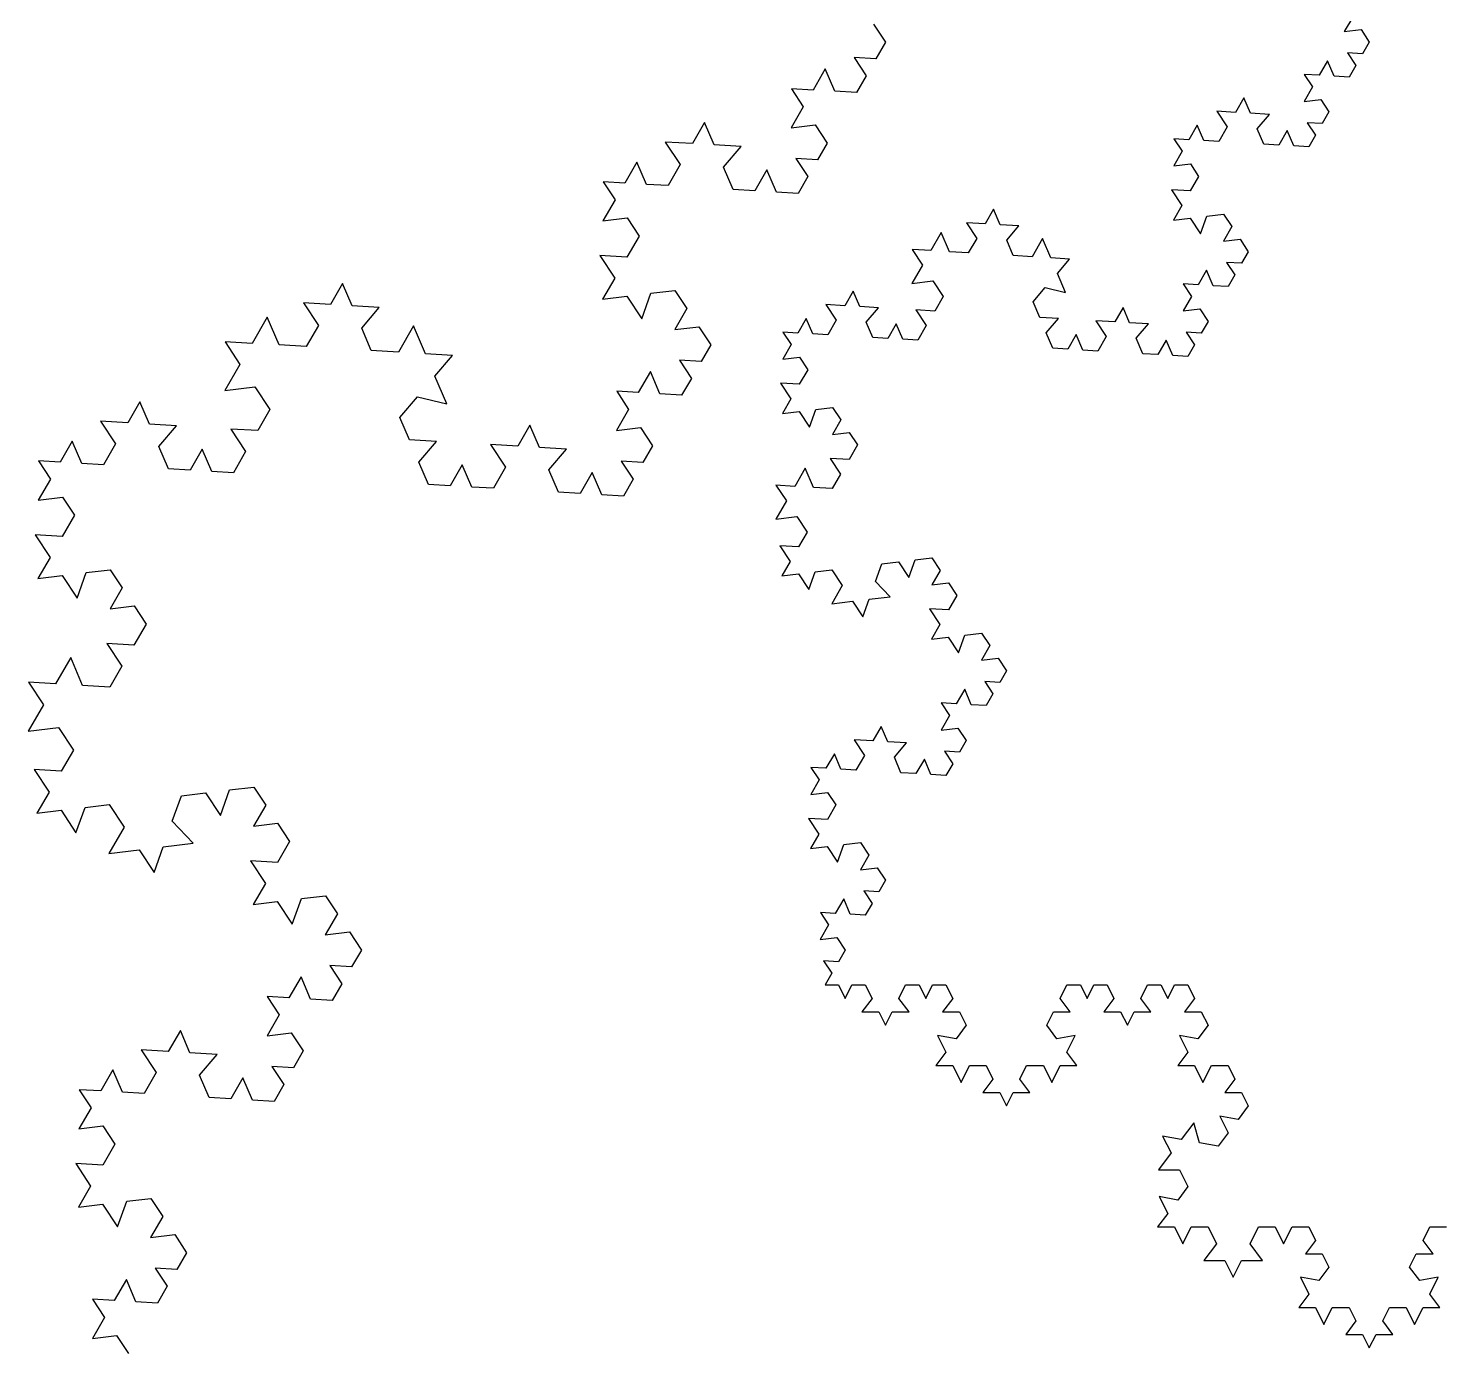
# Model space of a CAD drawing. Header units: inches. Extents: x 15 to 91, y 8 to 301.
# Drawn here: x 45.317 to 49.213, y 245.199 to 248.843 of the extents above; entities that cross this region are included whole.
import ezdxf

# ---------------------------------------------------------------- set-up
doc = ezdxf.new("R2010")
doc.units = ezdxf.units.IN
doc.header["$MEASUREMENT"] = 0
doc.layers.add('2 - Engrave - Shallow (VECTOR)', color=1, linetype='Continuous', true_color=0xff0000)

msp = doc.modelspace()

# ---------------------------------------------------------------- linework, layer by layer
at = {"layer": '2 - Engrave - Shallow (VECTOR)'}
for p, q in [((47.6469, 248.8548), (47.6798, 248.8049)), ((48.9675, 248.874), (48.9444, 248.8339)), ((47.6798, 248.8049), (47.6531, 248.7585)), ((48.9444, 248.8339), (48.9904, 248.8394)), ((48.9904, 248.8394), (49.0132, 248.8049)), ((49.0132, 248.8049), (48.9947, 248.7728)), ((48.9947, 248.7728), (48.9533, 248.7753)), ((48.9533, 248.7753), (48.9761, 248.7407)), ((47.5136, 248.7309), (47.4802, 248.673)), ((47.5399, 248.6695), (47.5136, 248.7309)), ((47.6531, 248.7585), (47.5934, 248.7621)), ((47.5934, 248.7621), (47.6263, 248.7122)), ((48.8981, 248.7537), (48.8749, 248.7136)), ((48.9163, 248.7111), (48.8981, 248.7537)), ((48.9761, 248.7407), (48.9576, 248.7086)), ((47.6263, 248.7122), (47.5996, 248.6659)), ((48.8749, 248.7136), (48.8336, 248.7161)), ((48.8336, 248.7161), (48.8564, 248.6815)), ((48.9576, 248.7086), (48.9163, 248.7111)), ((47.4802, 248.673), (47.4205, 248.6766)), ((47.4205, 248.6766), (47.4534, 248.6267)), ((47.5996, 248.6659), (47.5399, 248.6695)), ((48.6679, 248.6514), (48.6448, 248.6113)), ((48.6861, 248.6088), (48.6679, 248.6514)), ((48.8564, 248.6815), (48.8333, 248.6414)), ((47.4534, 248.6267), (47.42, 248.5688)), ((48.6448, 248.6113), (48.5931, 248.6144)), ((48.5931, 248.6144), (48.6216, 248.5712)), ((48.8333, 248.6414), (48.8792, 248.647)), ((48.8792, 248.647), (48.9021, 248.6124)), ((48.9021, 248.6124), (48.8835, 248.5803)), ((47.1812, 248.5831), (47.1477, 248.5252)), ((47.2074, 248.5216), (47.1812, 248.5831)), ((47.42, 248.5688), (47.4864, 248.5768)), ((47.4864, 248.5768), (47.5193, 248.5269)), ((48.539, 248.5761), (48.5158, 248.536)), ((48.5572, 248.5336), (48.539, 248.5761)), ((48.6216, 248.5712), (48.5985, 248.5311)), ((48.7378, 248.6057), (48.6861, 248.6088)), ((48.7043, 248.5662), (48.7378, 248.6057)), ((48.8835, 248.5803), (48.8422, 248.5828)), ((48.8422, 248.5828), (48.865, 248.5483)), ((48.5158, 248.536), (48.4745, 248.5385)), ((48.4745, 248.5385), (48.4973, 248.504)), ((48.5985, 248.5311), (48.5572, 248.5336)), ((48.7225, 248.5236), (48.7043, 248.5662)), ((48.787, 248.5612), (48.7638, 248.5211)), ((48.8052, 248.5187), (48.787, 248.5612)), ((48.865, 248.5483), (48.8465, 248.5162)), ((47.1477, 248.5252), (47.0731, 248.5297)), ((47.0731, 248.5297), (47.1143, 248.4673)), ((47.2821, 248.5172), (47.2074, 248.5216)), ((47.2337, 248.4601), (47.2821, 248.5172)), ((47.5193, 248.5269), (47.4926, 248.4805)), ((48.4973, 248.504), (48.4742, 248.4639)), ((48.7638, 248.5211), (48.7225, 248.5236)), ((48.8465, 248.5162), (48.8052, 248.5187)), ((46.9949, 248.4745), (46.9615, 248.4166)), ((47.0212, 248.413), (46.9949, 248.4745)), ((47.1143, 248.4673), (47.0809, 248.4094)), ((47.26, 248.3986), (47.2337, 248.4601)), ((47.4926, 248.4805), (47.4329, 248.4841)), ((47.4329, 248.4841), (47.4658, 248.4342)), ((48.4742, 248.4639), (48.5201, 248.4694)), ((48.5201, 248.4694), (48.5429, 248.4348)), ((46.9615, 248.4166), (46.9017, 248.4201)), ((46.9017, 248.4201), (46.9347, 248.3702)), ((47.3531, 248.453), (47.3197, 248.3951)), ((47.3794, 248.3915), (47.3531, 248.453)), ((47.4658, 248.4342), (47.4391, 248.3879)), ((48.5429, 248.4348), (48.5198, 248.3948)), ((47.0809, 248.4094), (47.0212, 248.413)), ((47.3197, 248.3951), (47.26, 248.3986)), ((47.4391, 248.3879), (47.3794, 248.3915)), ((48.5198, 248.3948), (48.4681, 248.3979)), ((48.4681, 248.3979), (48.4966, 248.3547)), ((46.9347, 248.3702), (46.9013, 248.3123)), ((47.9775, 248.3443), (47.9543, 248.3042)), ((47.9957, 248.3018), (47.9775, 248.3443)), ((48.4966, 248.3547), (48.4735, 248.3146)), ((46.9013, 248.3123), (46.9677, 248.3203)), ((46.9677, 248.3203), (47.0006, 248.2704)), ((47.9543, 248.3042), (47.9027, 248.3073)), ((47.9027, 248.3073), (47.9312, 248.2641)), ((48.0473, 248.2987), (47.9957, 248.3018)), ((48.0139, 248.2592), (48.0473, 248.2987)), ((48.4735, 248.3146), (48.5195, 248.3201)), ((48.5195, 248.3201), (48.548, 248.2769)), ((48.548, 248.2769), (48.5654, 248.3256)), ((48.5654, 248.3256), (48.6114, 248.3312)), ((48.6114, 248.3312), (48.6342, 248.2966)), ((47.0006, 248.2704), (46.9672, 248.2125)), ((47.8336, 248.2804), (47.8047, 248.2303)), ((47.8564, 248.2272), (47.8336, 248.2804)), ((47.9312, 248.2641), (47.908, 248.2241)), ((48.032, 248.2166), (48.0139, 248.2592)), ((48.1126, 248.2636), (48.0837, 248.2135)), ((48.1354, 248.2104), (48.1126, 248.2636)), ((48.6342, 248.2966), (48.6111, 248.2565)), ((48.6111, 248.2565), (48.657, 248.2621)), ((48.657, 248.2621), (48.6798, 248.2275)), ((47.8047, 248.2303), (47.753, 248.2334)), ((47.753, 248.2334), (47.7816, 248.1902)), ((47.908, 248.2241), (47.8564, 248.2272)), ((48.6798, 248.2275), (48.6613, 248.1954)), ((46.9672, 248.2125), (46.8925, 248.217)), ((46.8925, 248.217), (46.9337, 248.1546)), ((47.7816, 248.1902), (47.7526, 248.14)), ((48.0837, 248.2135), (48.032, 248.2166)), ((48.187, 248.2073), (48.1354, 248.2104)), ((48.1536, 248.1678), (48.187, 248.2073)), ((48.6613, 248.1954), (48.62, 248.1979)), ((48.62, 248.1979), (48.6428, 248.1634)), ((46.9337, 248.1546), (46.9003, 248.0967)), ((47.7526, 248.14), (47.8101, 248.147)), ((47.8101, 248.147), (47.8386, 248.1038)), ((48.1763, 248.1146), (48.1536, 248.1678)), ((48.5648, 248.1763), (48.5416, 248.1362)), ((48.5829, 248.1338), (48.5648, 248.1763)), ((48.6428, 248.1634), (48.6243, 248.1313)), ((46.1838, 248.1397), (46.1504, 248.0817)), ((46.2101, 248.0782), (46.1838, 248.1397)), ((46.9003, 248.0967), (46.9667, 248.1047)), ((46.9667, 248.1047), (47.0079, 248.0423)), ((47.0079, 248.0423), (47.0331, 248.1127)), ((47.0331, 248.1127), (47.0995, 248.1207)), ((47.0995, 248.1207), (47.1324, 248.0707)), ((47.5906, 248.1187), (47.5674, 248.0786)), ((47.6088, 248.0761), (47.5906, 248.1187)), ((47.8386, 248.1038), (47.8154, 248.0637)), ((48.0866, 248.0889), (48.1201, 248.1284)), ((48.1201, 248.1284), (48.1763, 248.1146)), ((48.5231, 248.1042), (48.4999, 248.0641)), ((48.5416, 248.1362), (48.5003, 248.1387)), ((48.5003, 248.1387), (48.5231, 248.1042)), ((48.6243, 248.1313), (48.5829, 248.1338)), ((46.1504, 248.0817), (46.0758, 248.0862)), ((46.0758, 248.0862), (46.117, 248.0238)), ((46.2847, 248.0737), (46.2101, 248.0782)), ((46.2364, 248.0167), (46.2847, 248.0737)), ((47.1324, 248.0707), (47.099, 248.0128)), ((47.5674, 248.0786), (47.5158, 248.0817)), ((47.5158, 248.0817), (47.5443, 248.0385)), ((47.6604, 248.073), (47.6088, 248.0761)), ((47.627, 248.0335), (47.6604, 248.073)), ((47.8154, 248.0637), (47.7638, 248.0668)), ((47.7638, 248.0668), (47.7923, 248.0236)), ((48.1048, 248.0463), (48.0866, 248.0889)), ((48.3346, 248.074), (48.3115, 248.0339)), ((48.3528, 248.0314), (48.3346, 248.074)), ((48.4999, 248.0641), (48.5459, 248.0696)), ((48.5459, 248.0696), (48.5687, 248.0351)), ((45.9761, 248.0473), (45.9343, 247.9749)), ((46.0089, 247.9704), (45.9761, 248.0473)), ((47.4616, 248.0434), (47.4385, 248.0033)), ((47.4798, 248.0009), (47.4616, 248.0434)), ((47.5443, 248.0385), (47.5211, 247.9984)), ((47.6451, 247.9909), (47.627, 248.0335)), ((47.7096, 248.0285), (47.6865, 247.9885)), ((47.7278, 247.986), (47.7096, 248.0285)), ((48.1565, 248.0432), (48.1048, 248.0463)), ((48.123, 248.0037), (48.1565, 248.0432)), ((48.3115, 248.0339), (48.2598, 248.037)), ((48.2598, 248.037), (48.2883, 247.9938)), ((48.4045, 248.0283), (48.3528, 248.0314)), ((48.371, 247.9889), (48.4045, 248.0283)), ((48.5687, 248.0351), (48.5502, 248.003)), ((46.117, 248.0238), (46.0835, 247.9659)), ((46.2627, 247.9552), (46.2364, 248.0167)), ((46.3791, 248.0231), (46.3373, 247.9507)), ((46.4119, 247.9462), (46.3791, 248.0231)), ((47.099, 248.0128), (47.1654, 248.0208)), ((47.1654, 248.0208), (47.1984, 247.9709)), ((47.4385, 248.0033), (47.3971, 248.0058)), ((47.3971, 248.0058), (47.42, 247.9713)), ((47.5211, 247.9984), (47.4798, 248.0009)), ((47.6865, 247.9885), (47.6451, 247.9909)), ((47.7692, 247.9835), (47.7278, 247.986)), ((47.7923, 248.0236), (47.7692, 247.9835)), ((48.1412, 247.9612), (48.123, 248.0037)), ((48.2056, 247.9988), (48.1825, 247.9587)), ((48.2238, 247.9562), (48.2056, 247.9988)), ((48.2883, 247.9938), (48.2652, 247.9537)), ((48.3892, 247.9463), (48.371, 247.9889)), ((48.5502, 248.003), (48.5089, 248.0055)), ((48.5089, 248.0055), (48.5317, 247.9709)), ((45.9343, 247.9749), (45.8596, 247.9794)), ((45.8596, 247.9794), (45.9008, 247.917)), ((46.0835, 247.9659), (46.0089, 247.9704)), ((46.3373, 247.9507), (46.2627, 247.9552)), ((47.1984, 247.9709), (47.1716, 247.9246)), ((47.42, 247.9713), (47.3968, 247.9312)), ((48.1825, 247.9587), (48.1412, 247.9612)), ((48.2652, 247.9537), (48.2238, 247.9562)), ((48.4536, 247.9839), (48.4305, 247.9438)), ((48.4718, 247.9413), (48.4536, 247.9839)), ((48.5317, 247.9709), (48.5132, 247.9388)), ((45.9008, 247.917), (45.859, 247.8446)), ((46.4865, 247.9417), (46.4119, 247.9462)), ((46.4382, 247.8847), (46.4865, 247.9417)), ((47.1716, 247.9246), (47.1119, 247.9282)), ((47.1119, 247.9282), (47.1449, 247.8782)), ((47.3968, 247.9312), (47.4428, 247.9367)), ((47.4428, 247.9367), (47.4656, 247.9022)), ((48.4305, 247.9438), (48.3892, 247.9463)), ((48.5132, 247.9388), (48.4718, 247.9413)), ((46.471, 247.8078), (46.4382, 247.8847)), ((47.0321, 247.897), (46.9987, 247.8391)), ((47.0584, 247.8355), (47.0321, 247.897)), ((47.1449, 247.8782), (47.1181, 247.8319)), ((47.4656, 247.9022), (47.4424, 247.8621)), ((45.859, 247.8446), (45.942, 247.8546)), ((45.942, 247.8546), (45.9832, 247.7922)), ((46.9987, 247.8391), (46.939, 247.8427)), ((46.939, 247.8427), (46.9719, 247.7928)), ((47.1181, 247.8319), (47.0584, 247.8355)), ((47.4424, 247.8621), (47.3908, 247.8652)), ((47.3908, 247.8652), (47.4193, 247.822)), ((45.625, 247.8137), (45.5916, 247.7558)), ((45.6513, 247.7522), (45.625, 247.8137)), ((45.9832, 247.7922), (45.9498, 247.7343)), ((46.3415, 247.7707), (46.3898, 247.8277)), ((46.3898, 247.8277), (46.471, 247.8078)), ((46.9719, 247.7928), (46.9385, 247.7348)), ((47.4193, 247.822), (47.3961, 247.7819)), ((47.4706, 247.7442), (47.4881, 247.7929)), ((47.4881, 247.7929), (47.534, 247.7985)), ((47.534, 247.7985), (47.5569, 247.7639)), ((45.5916, 247.7558), (45.5169, 247.7602)), ((45.5169, 247.7602), (45.5581, 247.6979)), ((45.7259, 247.7477), (45.6513, 247.7522)), ((46.3677, 247.7092), (46.3415, 247.7707)), ((47.3961, 247.7819), (47.4421, 247.7874)), ((47.4421, 247.7874), (47.4706, 247.7442)), ((47.5569, 247.7639), (47.5337, 247.7238)), ((45.6775, 247.6907), (45.7259, 247.7477)), ((45.9498, 247.7343), (45.8752, 247.7387)), ((45.8752, 247.7387), (45.9164, 247.6764)), ((46.6997, 247.7492), (46.6663, 247.6913)), ((46.726, 247.6877), (46.6997, 247.7492)), ((46.9385, 247.7348), (47.0049, 247.7428)), ((47.0049, 247.7428), (47.0379, 247.6929)), ((47.5337, 247.7238), (47.5797, 247.7294)), ((47.5797, 247.7294), (47.6025, 247.6948)), ((45.4387, 247.705), (45.4053, 247.6471)), ((45.465, 247.6435), (45.4387, 247.705)), ((45.5581, 247.6979), (45.5247, 247.6399)), ((45.7038, 247.6292), (45.6775, 247.6907)), ((45.7969, 247.6835), (45.7635, 247.6256)), ((45.8232, 247.622), (45.7969, 247.6835)), ((45.9164, 247.6764), (45.8829, 247.6184)), ((46.4424, 247.7047), (46.3677, 247.7092)), ((46.394, 247.6477), (46.4424, 247.7047)), ((46.6663, 247.6913), (46.5916, 247.6957)), ((46.5916, 247.6957), (46.6328, 247.6333)), ((46.8006, 247.6832), (46.726, 247.6877)), ((46.7522, 247.6262), (46.8006, 247.6832)), ((47.0379, 247.6929), (47.0111, 247.6466)), ((47.6025, 247.6948), (47.5793, 247.6547)), ((45.4053, 247.6471), (45.3456, 247.6507)), ((45.3456, 247.6507), (45.3785, 247.6008)), ((45.5247, 247.6399), (45.465, 247.6435)), ((46.4203, 247.5862), (46.394, 247.6477)), ((46.5134, 247.6405), (46.48, 247.5826)), ((46.5397, 247.579), (46.5134, 247.6405)), ((47.0111, 247.6466), (46.9514, 247.6502)), ((46.9514, 247.6502), (46.9844, 247.6003)), ((47.5793, 247.6547), (47.5277, 247.6578)), ((47.5277, 247.6578), (47.5562, 247.6146)), ((45.3785, 247.6008), (45.3451, 247.5429)), ((45.7635, 247.6256), (45.7038, 247.6292)), ((45.8829, 247.6184), (45.8232, 247.622)), ((46.6328, 247.6333), (46.5994, 247.5754)), ((46.7785, 247.5647), (46.7522, 247.6262)), ((46.8716, 247.619), (46.8382, 247.5611)), ((46.8979, 247.5575), (46.8716, 247.619)), ((46.9844, 247.6003), (46.9576, 247.5539)), ((47.4586, 247.6309), (47.4297, 247.5807)), ((47.4814, 247.5776), (47.4586, 247.6309)), ((47.5562, 247.6146), (47.533, 247.5745)), ((46.48, 247.5826), (46.4203, 247.5862)), ((46.5994, 247.5754), (46.5397, 247.579)), ((46.8382, 247.5611), (46.7785, 247.5647)), ((46.9576, 247.5539), (46.8979, 247.5575)), ((47.4297, 247.5807), (47.378, 247.5838)), ((47.378, 247.5838), (47.4066, 247.5406)), ((47.533, 247.5745), (47.4814, 247.5776)), ((45.3451, 247.5429), (45.4115, 247.5509)), ((45.4115, 247.5509), (45.4444, 247.501)), ((47.4066, 247.5406), (47.3776, 247.4905)), ((45.4444, 247.501), (45.411, 247.443)), ((47.3776, 247.4905), (47.4351, 247.4975)), ((47.4351, 247.4975), (47.4636, 247.4543)), ((45.411, 247.443), (45.3364, 247.4475)), ((45.3364, 247.4475), (45.3776, 247.3851)), ((47.4636, 247.4543), (47.4404, 247.4142)), ((47.4404, 247.4142), (47.3888, 247.4173)), ((47.3888, 247.4173), (47.4173, 247.3741)), ((45.3776, 247.3851), (45.3441, 247.3272)), ((47.4173, 247.3741), (47.3942, 247.334)), ((47.6525, 247.3185), (47.6699, 247.3672)), ((47.6699, 247.3672), (47.7159, 247.3727)), ((47.7159, 247.3727), (47.7444, 247.3295)), ((47.7444, 247.3295), (47.7619, 247.3783)), ((47.7619, 247.3783), (47.8078, 247.3838)), ((47.8078, 247.3838), (47.8306, 247.3493)), ((45.3441, 247.3272), (45.4105, 247.3352)), ((45.4105, 247.3352), (45.4517, 247.2728)), ((45.4517, 247.2728), (45.4769, 247.3432)), ((45.4769, 247.3432), (45.5433, 247.3512)), ((45.5433, 247.3512), (45.5763, 247.3013)), ((47.3942, 247.334), (47.4401, 247.3395)), ((47.4401, 247.3395), (47.4686, 247.2963)), ((47.4686, 247.2963), (47.4861, 247.345)), ((47.4861, 247.345), (47.532, 247.3506)), ((47.532, 247.3506), (47.5606, 247.3074)), ((47.8306, 247.3493), (47.8075, 247.3092)), ((45.5763, 247.3013), (45.5428, 247.2434)), ((47.5606, 247.3074), (47.5316, 247.2573)), ((47.6925, 247.2767), (47.6525, 247.3185)), ((47.8075, 247.3092), (47.8535, 247.3147)), ((47.8535, 247.3147), (47.8763, 247.2801)), ((45.5428, 247.2434), (45.6092, 247.2514)), ((45.6092, 247.2514), (45.6422, 247.2015)), ((47.5316, 247.2573), (47.5891, 247.2642)), ((47.5891, 247.2642), (47.6176, 247.221)), ((47.6176, 247.221), (47.635, 247.2697)), ((47.635, 247.2697), (47.6925, 247.2767)), ((47.8763, 247.2801), (47.8531, 247.2401)), ((47.8531, 247.2401), (47.8015, 247.2432)), ((47.8015, 247.2432), (47.83, 247.2)), ((45.6422, 247.2015), (45.6087, 247.1436)), ((47.83, 247.2), (47.8068, 247.1599)), ((47.8813, 247.1222), (47.8988, 247.1709)), ((47.8988, 247.1709), (47.9447, 247.1765)), ((47.9447, 247.1765), (47.9675, 247.1419)), ((45.6087, 247.1436), (45.5341, 247.148)), ((45.5341, 247.148), (45.5753, 247.0856)), ((47.8068, 247.1599), (47.8528, 247.1654)), ((47.8528, 247.1654), (47.8813, 247.1222)), ((47.9675, 247.1419), (47.9444, 247.1018)), ((45.4344, 247.1091), (45.3926, 247.0367)), ((45.4672, 247.0322), (45.4344, 247.1091)), ((47.9444, 247.1018), (47.9904, 247.1074)), ((47.9904, 247.1074), (48.0132, 247.0728)), ((45.5753, 247.0856), (45.5419, 247.0277)), ((48.0132, 247.0728), (47.9947, 247.0407)), ((45.3926, 247.0367), (45.318, 247.0412)), ((45.318, 247.0412), (45.3592, 246.9788)), ((45.5419, 247.0277), (45.4672, 247.0322)), ((47.8981, 247.0216), (47.8749, 246.9815)), ((47.9163, 246.9791), (47.8981, 247.0216)), ((47.9947, 247.0407), (47.9533, 247.0432)), ((47.9533, 247.0432), (47.9761, 247.0087)), ((45.3592, 246.9788), (45.3174, 246.9064)), ((47.8749, 246.9815), (47.8336, 246.984)), ((47.8336, 246.984), (47.8564, 246.9495)), ((47.9576, 246.9766), (47.9163, 246.9791)), ((47.9761, 247.0087), (47.9576, 246.9766)), ((47.8564, 246.9495), (47.8333, 246.9094)), ((45.3174, 246.9064), (45.4004, 246.9164)), ((45.4004, 246.9164), (45.4416, 246.854)), ((47.6679, 246.9193), (47.6448, 246.8792)), ((47.6861, 246.8767), (47.6679, 246.9193)), ((47.8333, 246.9094), (47.8792, 246.9149)), ((47.8792, 246.9149), (47.9021, 246.8804)), ((47.6448, 246.8792), (47.5931, 246.8823)), ((47.5931, 246.8823), (47.6216, 246.8391)), ((47.7378, 246.8736), (47.6861, 246.8767)), ((47.7043, 246.8342), (47.7378, 246.8736)), ((47.9021, 246.8804), (47.8835, 246.8483)), ((45.4416, 246.854), (45.4081, 246.7961)), ((47.539, 246.8441), (47.5158, 246.804)), ((47.5572, 246.8015), (47.539, 246.8441)), ((47.6216, 246.8391), (47.5985, 246.799)), ((47.7225, 246.7916), (47.7043, 246.8342)), ((47.787, 246.8292), (47.7638, 246.7891)), ((47.8052, 246.7866), (47.787, 246.8292)), ((47.8835, 246.8483), (47.8422, 246.8508)), ((47.8422, 246.8508), (47.865, 246.8162)), ((45.4081, 246.7961), (45.3335, 246.8006)), ((45.3335, 246.8006), (45.3747, 246.7382)), ((47.5158, 246.804), (47.4745, 246.8065)), ((47.4745, 246.8065), (47.4973, 246.7719)), ((47.5985, 246.799), (47.5572, 246.8015)), ((47.7638, 246.7891), (47.7225, 246.7916)), ((47.8465, 246.7841), (47.8052, 246.7866)), ((47.865, 246.8162), (47.8465, 246.7841)), ((45.8472, 246.6738), (45.8724, 246.7442)), ((45.8724, 246.7442), (45.9388, 246.7522)), ((45.9388, 246.7522), (45.9717, 246.7023)), ((47.4973, 246.7719), (47.4742, 246.7318)), ((45.3747, 246.7382), (45.3413, 246.6802)), ((45.474, 246.6962), (45.5404, 246.7042)), ((45.5404, 246.7042), (45.5816, 246.6419)), ((45.7144, 246.6578), (45.7396, 246.7282)), ((45.7396, 246.7282), (45.806, 246.7362)), ((45.806, 246.7362), (45.8472, 246.6738)), ((45.9717, 246.7023), (45.9383, 246.6444)), ((47.4742, 246.7318), (47.5201, 246.7374)), ((47.5429, 246.7028), (47.5198, 246.6627)), ((47.5201, 246.7374), (47.5429, 246.7028)), ((45.3413, 246.6802), (45.4076, 246.6882)), ((45.4076, 246.6882), (45.4488, 246.6259)), ((45.4488, 246.6259), (45.474, 246.6962)), ((47.5198, 246.6627), (47.4681, 246.6658)), ((47.4681, 246.6658), (47.4966, 246.6226)), ((45.5816, 246.6419), (45.5398, 246.5695)), ((45.7722, 246.5975), (45.7144, 246.6578)), ((45.9383, 246.6444), (46.0047, 246.6524)), ((46.0047, 246.6524), (46.0377, 246.6025)), ((47.4966, 246.6226), (47.4735, 246.5825)), ((45.664, 246.5171), (45.6892, 246.5875)), ((45.6892, 246.5875), (45.7722, 246.5975)), ((46.0377, 246.6025), (46.0042, 246.5446)), ((47.4735, 246.5825), (47.5195, 246.5881)), ((47.5195, 246.5881), (47.548, 246.5449)), ((47.548, 246.5449), (47.5654, 246.5936)), ((47.5654, 246.5936), (47.6114, 246.5991)), ((47.6114, 246.5991), (47.6342, 246.5646)), ((45.5398, 246.5695), (45.6228, 246.5795)), ((45.6228, 246.5795), (45.664, 246.5171)), ((46.0042, 246.5446), (45.9296, 246.5491)), ((45.9296, 246.5491), (45.9708, 246.4867)), ((47.6342, 246.5646), (47.6111, 246.5245)), ((47.6111, 246.5245), (47.657, 246.53)), ((47.657, 246.53), (47.6798, 246.4955)), ((45.9708, 246.4867), (45.9373, 246.4288)), ((47.6798, 246.4955), (47.6613, 246.4634)), ((45.9373, 246.4288), (46.0037, 246.4368)), ((46.0037, 246.4368), (46.0449, 246.3744)), ((46.0449, 246.3744), (46.0701, 246.4448)), ((46.0701, 246.4448), (46.1365, 246.4528)), ((46.1365, 246.4528), (46.1695, 246.4028)), ((47.5648, 246.4443), (47.5416, 246.4042)), ((47.5829, 246.4017), (47.5648, 246.4443)), ((47.6613, 246.4634), (47.62, 246.4659)), ((47.62, 246.4659), (47.6428, 246.4313)), ((47.6428, 246.4313), (47.6243, 246.3992)), ((46.1695, 246.4028), (46.136, 246.3449)), ((47.5416, 246.4042), (47.5003, 246.4067)), ((47.5003, 246.4067), (47.5231, 246.3721)), ((47.6243, 246.3992), (47.5829, 246.4017)), ((46.136, 246.3449), (46.2024, 246.3529)), ((46.2024, 246.3529), (46.2354, 246.303)), ((47.5231, 246.3721), (47.4999, 246.332)), ((47.4999, 246.332), (47.5459, 246.3376)), ((47.5459, 246.3376), (47.5687, 246.303)), ((46.2354, 246.303), (46.2086, 246.2567)), ((47.5502, 246.2709), (47.5089, 246.2734)), ((47.5089, 246.2734), (47.5317, 246.2389)), ((47.5687, 246.303), (47.5502, 246.2709)), ((46.2086, 246.2567), (46.1489, 246.2603)), ((46.1489, 246.2603), (46.1819, 246.2103)), ((47.5317, 246.2389), (47.5132, 246.2068)), ((46.0692, 246.2291), (46.0357, 246.1712)), ((46.0954, 246.1676), (46.0692, 246.2291)), ((46.1819, 246.2103), (46.1551, 246.164)), ((47.5132, 246.2068), (47.5502, 246.2068)), ((47.5502, 246.2068), (47.5687, 246.1697)), ((47.5687, 246.1697), (47.5872, 246.2068)), ((47.5872, 246.2068), (47.6243, 246.2068)), ((47.6243, 246.2068), (47.6428, 246.1697)), ((47.7169, 246.1697), (47.7354, 246.2068)), ((47.7354, 246.2068), (47.7724, 246.2068)), ((47.7724, 246.2068), (47.7909, 246.1697)), ((47.7909, 246.1697), (47.8095, 246.2068)), ((47.8095, 246.2068), (47.8465, 246.2068)), ((47.8465, 246.2068), (47.865, 246.1697)), ((48.1613, 246.1697), (48.1798, 246.2068)), ((48.1798, 246.2068), (48.2169, 246.2068)), ((48.2169, 246.2068), (48.2354, 246.1697)), ((48.2354, 246.1697), (48.2539, 246.2068)), ((48.2539, 246.2068), (48.2909, 246.2068)), ((48.2909, 246.2068), (48.3095, 246.1697)), ((48.3835, 246.1697), (48.4021, 246.2068)), ((48.4021, 246.2068), (48.4391, 246.2068)), ((48.4391, 246.2068), (48.4576, 246.1697)), ((48.4576, 246.1697), (48.4761, 246.2068)), ((48.4761, 246.2068), (48.5132, 246.2068)), ((48.5132, 246.2068), (48.5317, 246.1697)), ((46.0357, 246.1712), (45.976, 246.1748)), ((45.976, 246.1748), (46.009, 246.1249)), ((46.1551, 246.164), (46.0954, 246.1676)), ((47.6428, 246.1697), (47.615, 246.1327)), ((47.7447, 246.1327), (47.7169, 246.1697)), ((47.865, 246.1697), (47.8372, 246.1327)), ((48.1891, 246.1327), (48.1613, 246.1697)), ((48.3095, 246.1697), (48.2817, 246.1327)), ((48.4113, 246.1327), (48.3835, 246.1697)), ((48.5317, 246.1697), (48.5039, 246.1327)), ((46.009, 246.1249), (45.9755, 246.0669)), ((47.615, 246.1327), (47.6613, 246.1327)), ((47.6613, 246.1327), (47.6798, 246.0957)), ((47.6798, 246.0957), (47.6984, 246.1327)), ((47.6984, 246.1327), (47.7447, 246.1327)), ((47.8372, 246.1327), (47.8835, 246.1327)), ((47.8835, 246.1327), (47.9021, 246.0957)), ((48.1243, 246.0957), (48.1428, 246.1327)), ((48.1428, 246.1327), (48.1891, 246.1327)), ((48.2817, 246.1327), (48.328, 246.1327)), ((48.328, 246.1327), (48.3465, 246.0957)), ((48.3465, 246.0957), (48.365, 246.1327)), ((48.365, 246.1327), (48.4113, 246.1327)), ((48.5039, 246.1327), (48.5502, 246.1327)), ((48.5502, 246.1327), (48.5687, 246.0957)), ((45.7367, 246.0813), (45.7033, 246.0234)), ((45.763, 246.0198), (45.7367, 246.0813)), ((47.9021, 246.0957), (47.8743, 246.0586)), ((48.1521, 246.0586), (48.1243, 246.0957)), ((48.5687, 246.0957), (48.5409, 246.0586)), ((45.9755, 246.0669), (46.0419, 246.0749)), ((46.0419, 246.0749), (46.0749, 246.025)), ((47.8743, 246.0586), (47.8234, 246.0679)), ((47.8234, 246.0679), (47.8465, 246.0216)), ((48.203, 246.0679), (48.1521, 246.0586)), ((48.1798, 246.0216), (48.203, 246.0679)), ((48.5409, 246.0586), (48.49, 246.0679)), ((48.49, 246.0679), (48.5132, 246.0216)), ((45.7033, 246.0234), (45.6287, 246.0278)), ((45.6287, 246.0278), (45.6699, 245.9654)), ((45.8376, 246.0153), (45.763, 246.0198)), ((45.7893, 245.9583), (45.8376, 246.0153)), ((46.0749, 246.025), (46.0481, 245.9787)), ((47.8465, 246.0216), (47.8187, 245.9846)), ((48.2076, 245.9846), (48.1798, 246.0216)), ((48.5132, 246.0216), (48.4854, 245.9846)), ((45.5504, 245.9726), (45.517, 245.9147)), ((45.5767, 245.9111), (45.5504, 245.9726)), ((45.6699, 245.9654), (45.6364, 245.9075)), ((46.0481, 245.9787), (45.9884, 245.9823)), ((45.9884, 245.9823), (46.0214, 245.9324)), ((47.8187, 245.9846), (47.865, 245.9846)), ((47.865, 245.9846), (47.8882, 245.9383)), ((47.8882, 245.9383), (47.9113, 245.9846)), ((47.9113, 245.9846), (47.9576, 245.9846)), ((47.9576, 245.9846), (47.9761, 245.9475)), ((48.0502, 245.9475), (48.0687, 245.9846)), ((48.0687, 245.9846), (48.115, 245.9846)), ((48.115, 245.9846), (48.1382, 245.9383)), ((48.1382, 245.9383), (48.1613, 245.9846)), ((48.1613, 245.9846), (48.2076, 245.9846)), ((48.4854, 245.9846), (48.5317, 245.9846)), ((48.5317, 245.9846), (48.5548, 245.9383)), ((48.5548, 245.9383), (48.578, 245.9846)), ((48.578, 245.9846), (48.6243, 245.9846)), ((48.6243, 245.9846), (48.6428, 245.9475)), ((45.8155, 245.8968), (45.7893, 245.9583)), ((45.9087, 245.9511), (45.8752, 245.8932)), ((45.9349, 245.8896), (45.9087, 245.9511)), ((46.0214, 245.9324), (45.9947, 245.886)), ((47.9761, 245.9475), (47.9484, 245.9105)), ((48.078, 245.9105), (48.0502, 245.9475)), ((48.6428, 245.9475), (48.615, 245.9105)), ((45.517, 245.9147), (45.4573, 245.9183)), ((45.4573, 245.9183), (45.4903, 245.8684)), ((45.6364, 245.9075), (45.5767, 245.9111)), ((45.8752, 245.8932), (45.8155, 245.8968)), ((45.9947, 245.886), (45.9349, 245.8896)), ((47.9484, 245.9105), (47.9947, 245.9105)), ((47.9947, 245.9105), (48.0132, 245.8735)), ((48.0132, 245.8735), (48.0317, 245.9105)), ((48.0317, 245.9105), (48.078, 245.9105)), ((48.615, 245.9105), (48.6613, 245.9105)), ((48.6613, 245.9105), (48.6798, 245.8735)), ((45.4903, 245.8684), (45.4568, 245.8105)), ((48.6521, 245.8364), (48.6011, 245.8457)), ((48.6011, 245.8457), (48.6243, 245.7994)), ((48.6798, 245.8735), (48.6521, 245.8364)), ((45.4568, 245.8105), (45.5232, 245.8185)), ((45.5232, 245.8185), (45.5562, 245.7685)), ((48.5294, 245.8272), (48.4947, 245.7809)), ((48.5456, 245.7716), (48.5294, 245.8272)), ((45.5562, 245.7685), (45.5227, 245.7106)), ((48.4947, 245.7809), (48.4437, 245.7901)), ((48.4437, 245.7901), (48.4669, 245.7438)), ((48.5965, 245.7623), (48.5456, 245.7716)), ((48.6243, 245.7994), (48.5965, 245.7623)), ((48.4669, 245.7438), (48.4322, 245.6975)), ((45.5227, 245.7106), (45.4481, 245.7151)), ((45.4481, 245.7151), (45.4893, 245.6527)), ((48.4322, 245.6975), (48.49, 245.6975)), ((48.49, 245.6975), (48.5132, 245.6512)), ((45.4893, 245.6527), (45.4559, 245.5948)), ((48.5132, 245.6512), (48.4854, 245.6142)), ((45.5635, 245.5404), (45.5886, 245.6108)), ((45.5886, 245.6108), (45.655, 245.6188)), ((45.655, 245.6188), (45.688, 245.5689)), ((48.4854, 245.6142), (48.4345, 245.6235)), ((48.4345, 245.6235), (48.4576, 245.5772)), ((45.4559, 245.5948), (45.5223, 245.6028)), ((45.5223, 245.6028), (45.5635, 245.5404)), ((48.4576, 245.5772), (48.4298, 245.5401)), ((45.688, 245.5689), (45.6546, 245.511)), ((48.4298, 245.5401), (48.4761, 245.5401)), ((48.4761, 245.5401), (48.4993, 245.4938)), ((48.4993, 245.4938), (48.5224, 245.5401)), ((48.5224, 245.5401), (48.5687, 245.5401)), ((48.5687, 245.5401), (48.5919, 245.4938)), ((48.6845, 245.4938), (48.7076, 245.5401)), ((48.7076, 245.5401), (48.7539, 245.5401)), ((48.7539, 245.5401), (48.7771, 245.4938)), ((48.7771, 245.4938), (48.8002, 245.5401)), ((48.8002, 245.5401), (48.8465, 245.5401)), ((48.8465, 245.5401), (48.865, 245.5031)), ((49.1613, 245.5031), (49.1798, 245.5401)), ((49.1798, 245.5401), (49.2261, 245.5401)), ((45.6546, 245.511), (45.721, 245.519)), ((45.721, 245.519), (45.7539, 245.4691)), ((48.5919, 245.4938), (48.5572, 245.4475)), ((48.7192, 245.4475), (48.6845, 245.4938)), ((48.865, 245.5031), (48.8372, 245.466)), ((49.1891, 245.466), (49.1613, 245.5031)), ((45.7539, 245.4691), (45.7272, 245.4227)), ((48.8372, 245.466), (48.8835, 245.466)), ((48.8835, 245.466), (48.9021, 245.429)), ((49.1243, 245.429), (49.1428, 245.466)), ((49.1428, 245.466), (49.1891, 245.466)), ((45.7272, 245.4227), (45.6675, 245.4263)), ((45.6675, 245.4263), (45.7004, 245.3764)), ((48.5572, 245.4475), (48.615, 245.4475)), ((48.615, 245.4475), (48.6382, 245.4012)), ((48.6382, 245.4012), (48.6613, 245.4475)), ((48.6613, 245.4475), (48.7192, 245.4475)), ((48.9021, 245.429), (48.8743, 245.392)), ((49.1521, 245.392), (49.1243, 245.429)), ((45.5877, 245.3951), (45.5543, 245.3372)), ((45.614, 245.3337), (45.5877, 245.3951)), ((45.7004, 245.3764), (45.6737, 245.3301)), ((48.8743, 245.392), (48.8234, 245.4012)), ((48.8234, 245.4012), (48.8465, 245.3549)), ((49.203, 245.4012), (49.1521, 245.392)), ((49.1798, 245.3549), (49.203, 245.4012)), ((45.5543, 245.3372), (45.4945, 245.3408)), ((45.4945, 245.3408), (45.5275, 245.2909)), ((48.8465, 245.3549), (48.8187, 245.3179)), ((49.2076, 245.3179), (49.1798, 245.3549)), ((45.6737, 245.3301), (45.614, 245.3337)), ((48.8187, 245.3179), (48.865, 245.3179)), ((48.865, 245.3179), (48.8882, 245.2716)), ((48.8882, 245.2716), (48.9113, 245.3179)), ((48.9113, 245.3179), (48.9576, 245.3179)), ((48.9576, 245.3179), (48.9761, 245.2809)), ((49.0502, 245.2809), (49.0687, 245.3179)), ((49.0687, 245.3179), (49.115, 245.3179)), ((49.115, 245.3179), (49.1382, 245.2716)), ((49.1382, 245.2716), (49.1613, 245.3179)), ((49.1613, 245.3179), (49.2076, 245.3179)), ((45.5275, 245.2909), (45.4941, 245.233)), ((48.9761, 245.2809), (48.9484, 245.2438)), ((49.078, 245.2438), (49.0502, 245.2809)), ((45.4941, 245.233), (45.5605, 245.241)), ((45.5605, 245.241), (45.5934, 245.1911)), ((48.9484, 245.2438), (48.9947, 245.2438)), ((48.9947, 245.2438), (49.0132, 245.2068)), ((49.0132, 245.2068), (49.0317, 245.2438)), ((49.0317, 245.2438), (49.078, 245.2438))]:
    msp.add_line(p, q, dxfattribs=at)

doc.saveas('drawing.dxf')
